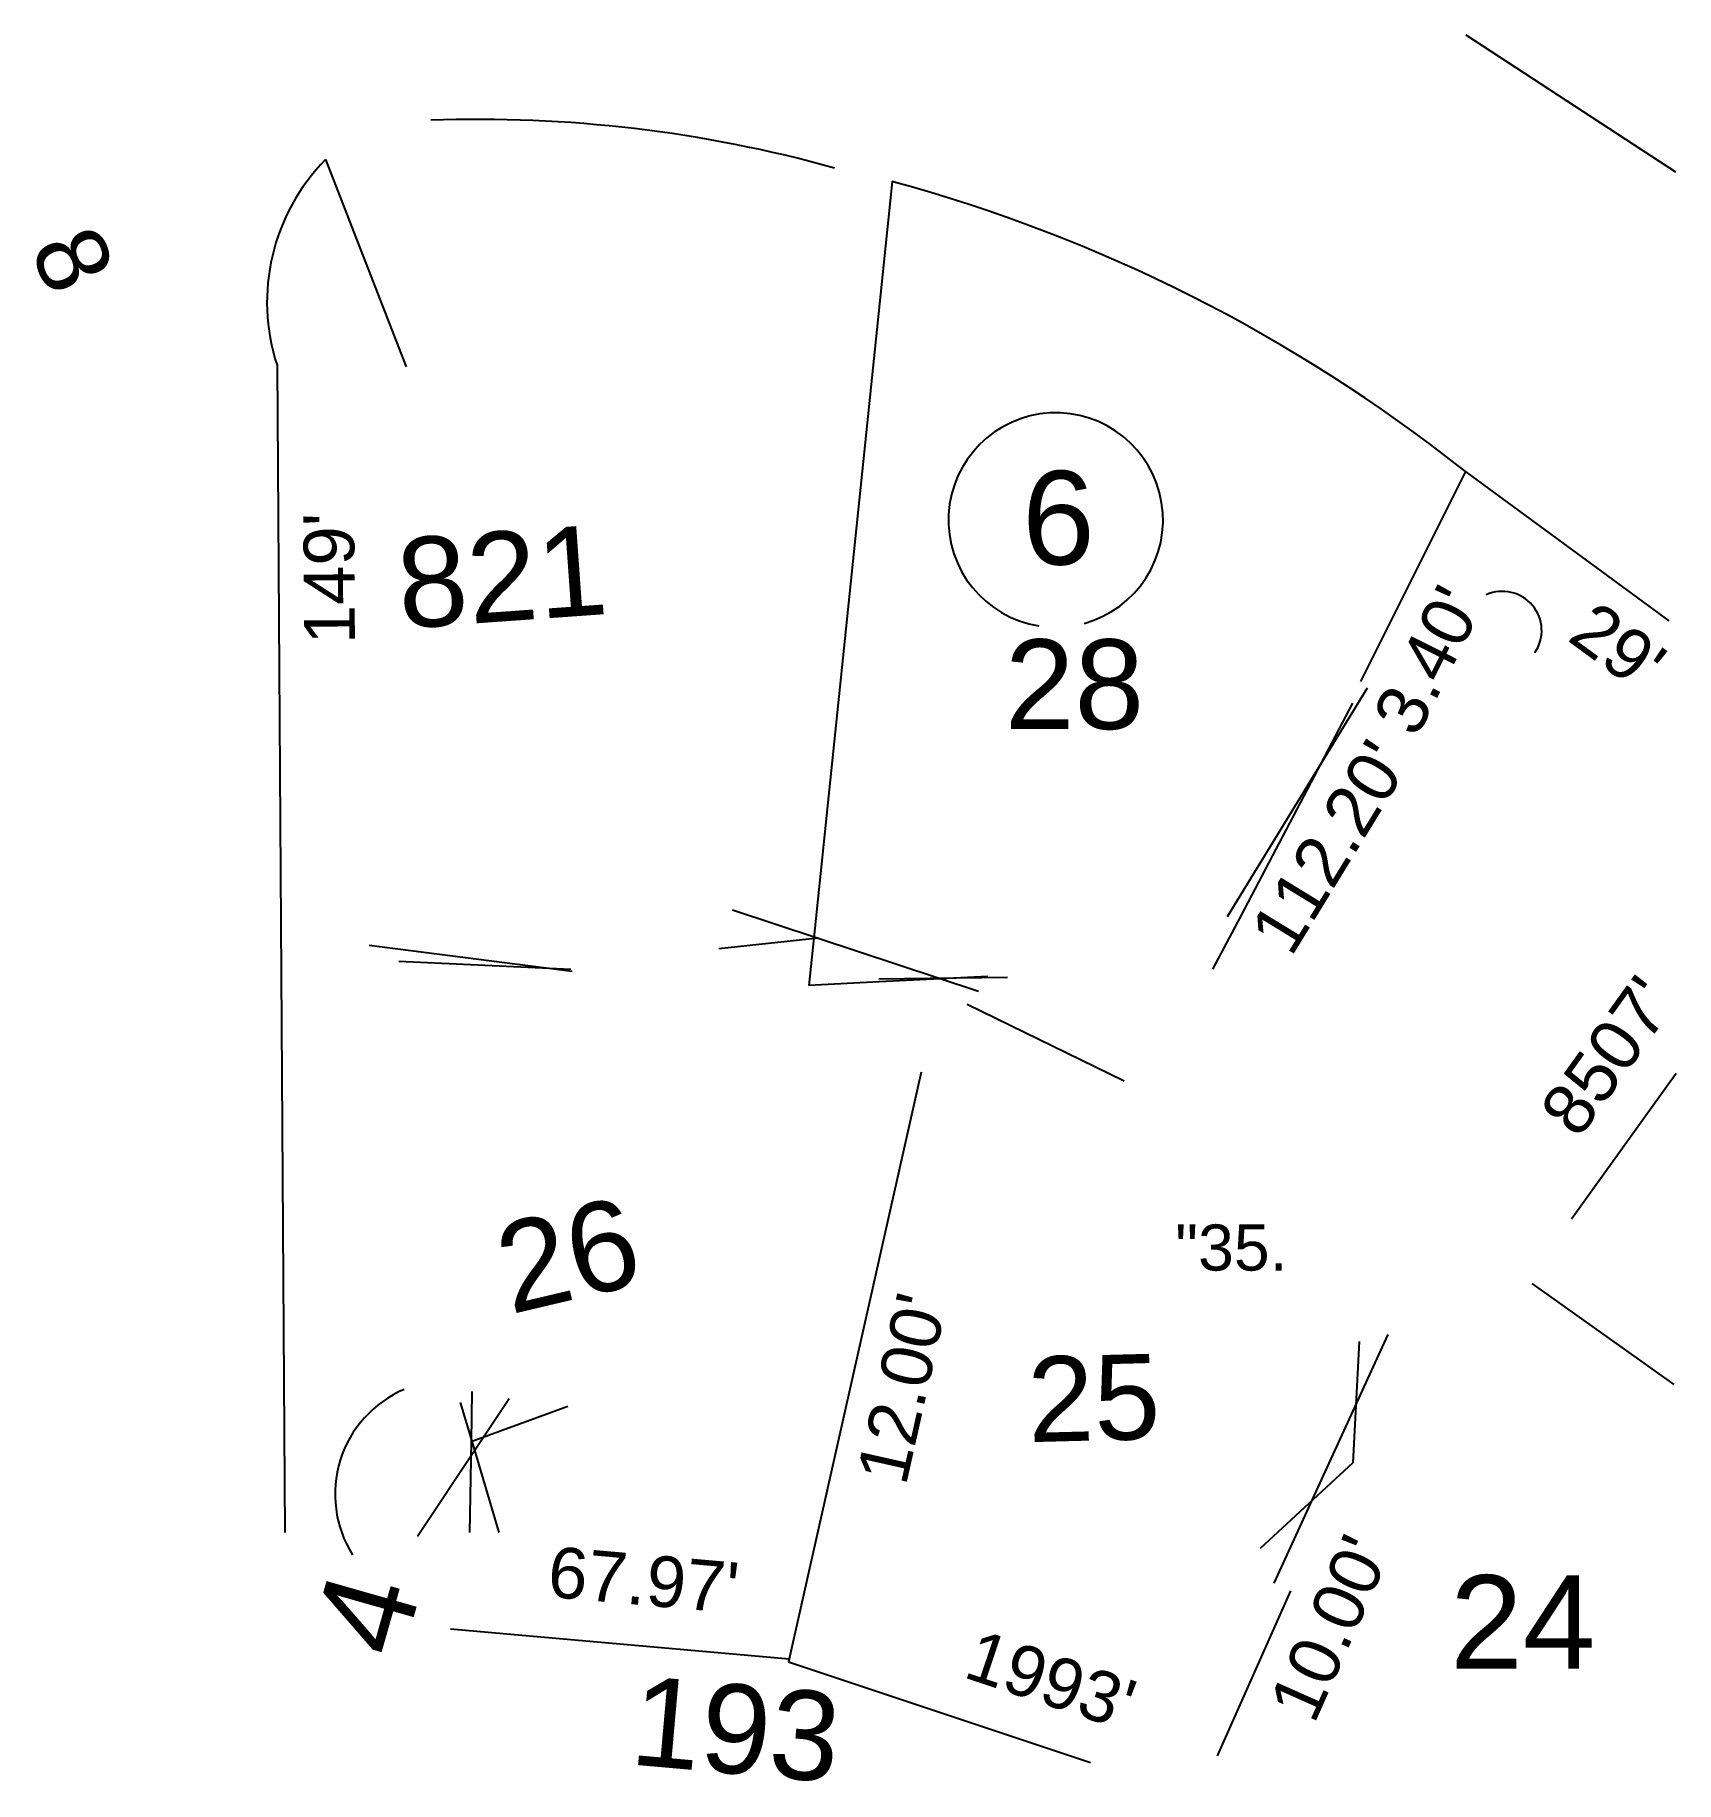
# Model space of a CAD drawing. Extents: x 13 to 269, y -2 to 271.
import ezdxf
from ezdxf.enums import TextEntityAlignment as Align

# ---------------------------------------------------------------- set-up
doc = ezdxf.new("R2010")
doc.units = 0
doc.header["$MEASUREMENT"] = 0
for name, color, linetype in [('PLAT-CURVE', 4, 'CONTINUOUS'), ('PLAT-LINE', 7, 'CONTINUOUS'), ('PLAT-TEXT-DIST', 2, 'CONTINUOUS'), ('PLAT-TEXT-LOTNO', 5, 'CONTINUOUS'), ('PLAT-TEXT-UNASSOC', 30, 'CONTINUOUS')]:
    doc.layers.add(name, color=color, linetype=linetype)
doc.styles.add('PLAT', font='arial.ttf')

msp = doc.modelspace()

# ---------------------------------------------------------------- linework, layer by layer
at = {"layer": 'PLAT-CURVE'}
for centre, radius, start, end in [((82.42, 50.5), 207.23, 74.432, 92.0573), ((81.14, 229.18), 31.72, 135.4235, -161.8923), ((82.12, 8.78), 247.89, 51.6105, 74.8255), ((172.58, 195.15), 16.75, -74.7006, -99.0761), ((242.31, 177.86), 6.14, -34.1151, 114.1544), ((77.87, 42.96), 17.82, 113.1933, -147.8937)]:
    msp.add_arc(centre, radius, start, end, dxfattribs=at)
at = {"layer": 'PLAT-LINE'}
for p, q in [((236.6, 270.92), (269.34, 249.52)), ((58.54, 251.45), (71.17, 219.06)), ((147.01, 248.03), (134.78, 129.88)), ((50.99, 219.32), (52.21, 36.98)), ((236.58, 202.72), (220.14, 169.93)), ((236.06, 203.08), (268.3, 179.42)), ((221.22, 168.87), (199.35, 133.18)), ((218.89, 166.52), (200.93, 132.34)), ((122.09, 134.23), (135.5, 129.81)), ((200.93, 132.34), (197.05, 124.96)), ((65.35, 128.74), (97.05, 124.69)), ((135.5, 129.81), (119.98, 128.15)), ((134.78, 129.88), (134.04, 122.43)), ((135.5, 129.81), (160.52, 121.56)), ((96.86, 124.93), (70.01, 126.2)), ((144.99, 122.98), (134.04, 122.43)), ((144.97, 123.46), (165.03, 123.73)), ((161.96, 123.84), (144.99, 122.98)), ((158.77, 119.53), (183.27, 107.56)), ((151.54, 108.89), (130.84, 16.8)), ((269.43, 108.69), (253.12, 85.91)), ((246.92, 75.89), (269.08, 60.11)), ((224.45, 67.89), (206.65, 29.06)), ((219.97, 66.84), (218.95, 47.84)), ((81.41, 59.01), (81.28, 51.21)), ((87.22, 57.85), (82.33, 50.51)), ((79.58, 57.28), (81.39, 51.24)), ((81.28, 51.21), (96.37, 56.72)), ((82.33, 50.51), (72.93, 36.38)), ((81.28, 51.21), (81.06, 36.97)), ((81.39, 51.24), (85.63, 37)), ((218.95, 47.84), (204.47, 34.49)), ((209.25, 27.88), (197.77, 2.11)), ((78.08, 21.92), (130.94, 17.24)), ((130.84, 16.8), (178.02, 1.07))]:
    msp.add_line(p, q, dxfattribs=at)

# ---------------------------------------------------------------- texts
at = {"layer": 'PLAT-TEXT-DIST', "style": 'PLAT'}
for s, rotation, p in [("149'", 90.3838, (55.17, 185.98)), ("3.40'", 63.362, (227.14, 175.06)), ("29'", 323.7273, (262.74, 178.59)), ("112.20'", 58.499, (211.95, 146.17)), ("12.00'", 77.3317, (144.69, 60.36)), ("10.00'", 65.985, (211.72, 23.69))]:
    msp.add_text(s, height=7.918, rotation=rotation, dxfattribs=at).set_placement(p, align=Align.TOP_CENTER)
for s, rotation, p in [("8507'", 54.4079, (263.91, 107.78)), ("67.97'", 354.9371, (107.67, 23.28)), ("1993'", 341.555, (169.82, 7.97))]:
    msp.add_text(s, height=7.918, rotation=rotation, dxfattribs=at).set_placement(p, align=Align.BOTTOM_CENTER)
at = {"layer": 'PLAT-TEXT-LOTNO', "style": 'PLAT'}
for s, height, rotation, p in [('8', 11.15, 293.9237, (19.13, 235.84)), ('821', 14.037, 4.0804, (86.12, 186.33)), ('26', 14.004, 13.2849, (96.41, 80.36)), ('25', 13.311, 1.5069, (178.51, 58.01)), ('4', 14.63, 74.1074, (64.9, 24.4)), ('193', 13.924, 354.9371, (122.66, 6.28))]:
    msp.add_text(s, height=height, rotation=rotation, dxfattribs=at).set_placement(p, align=Align.MIDDLE_CENTER)
for s, height, p in [('6', 14.63, (173, 195.5)), ('28', 14, (175.5, 169.5)), ('24', 14.626, (245.5, 23))]:
    msp.add_text(s, height=height, dxfattribs=at).set_placement(p, align=Align.MIDDLE_CENTER)
at = {"layer": 'PLAT-TEXT-UNASSOC', "style": 'PLAT'}
msp.add_text('"35.', height=7.2, dxfattribs=at).set_placement((200, 81.5), align=Align.MIDDLE_CENTER)

doc.saveas('drawing.dxf')
